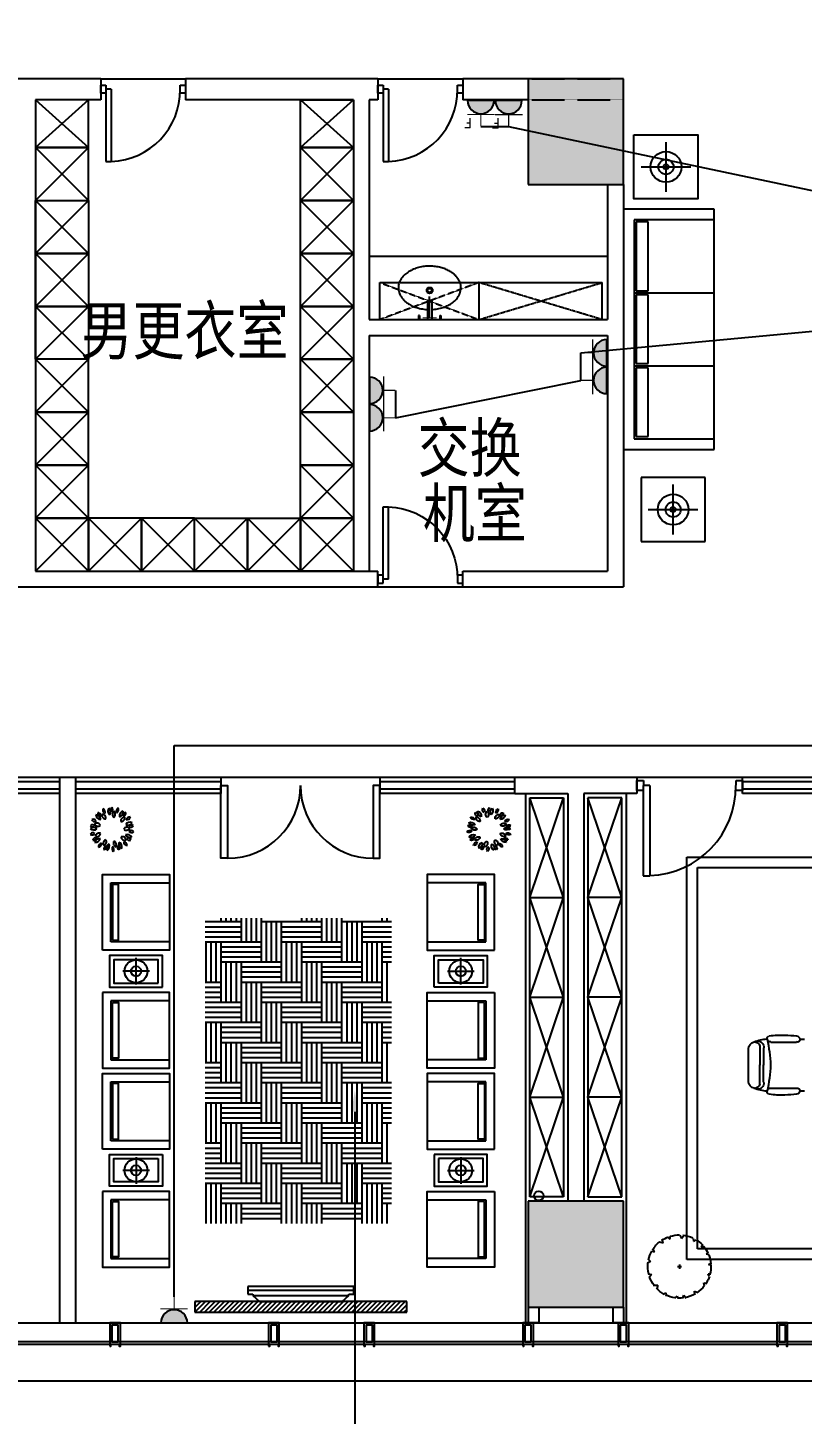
# Model space of a CAD drawing. Header units: inches. Extents: x 10 to 166961, y -47 to 131592.
# Drawn here: x 118248 to 125562, y 20649 to 33743 of the extents above; entities that cross this region are included whole.
import ezdxf

# ---------------------------------------------------------------- set-up
doc = ezdxf.new("R2010")
doc.units = ezdxf.units.IN
doc.header["$MEASUREMENT"] = 0
doc.linetypes.add('DASH', pattern=[0.35, 0.25, -0.1])
doc.linetypes.add('HIDDEN', pattern=[0.375, 0.25, -0.125])
for name, color, linetype in [('4', 4, 'Continuous'), ('8', 8, 'Continuous'), ('FUR', 252, 'Continuous'), ('METAL', 7, 'Continuous'), ('Shearwall', 7, 'Continuous'), ('shearwall-bh', 253, 'Continuous'), ('stair', 2, 'Continuous'), ('wall', 2, 'Continuous'), ('windows', 4, 'Continuous'), ('z', 2, 'Continuous'), ('修改', 1, 'Continuous'), ('家具细线', 8, 'Continuous'), ('尺寸3', 31, 'Continuous'), ('平面2', 4, 'Continuous'), ('插座图', 4, 'Continuous')]:
    doc.layers.add(name, color=color, linetype=linetype)
doc.styles.add('F', font='')
doc.styles.get("Standard").update_dxf_attribs({"font": 'txt', "bigfont": 'gbcbig.shx'})
doc.styles.get('F').set_extended_font_data('SimHei')

# ---------------------------------------------------------------- blocks, each defined once
blk = doc.blocks.new('Metal')
at = {"layer": 'METAL', "color": 4}
for points in [[(-50, 20), (-40, 20), (-40, 0), (40, 0), (40, 20), (50, 20), (50, -200), (-50, -200)], [(-30, -20), (30, -20), (30, -180), (-30, -180)]]:
    blk.add_lwpolyline(points, close=True, dxfattribs=at)
blk = doc.blocks.new('A$C7E160F45')
at = {"layer": '插座图', "lineweight": -2}
blk.add_hatch(color=3, dxfattribs=at).paths.add_polyline_path([(96.7, 0, 1), (2.2, 0)])
at = {"layer": '插座图', "color": 3, "lineweight": -2}
blk.add_line((2.2, 0), (96.7, 0), dxfattribs=at)
at = {"layer": '插座图', "color": 3, "lineweight": -2, "const_width": 4}
for points in [[(0, 50.5), (97.9, 50.5)], [(49.5, 47.3), (49.5, 92.7)]]:
    blk.add_lwpolyline(points, dxfattribs=at)
at = {"layer": '插座图', "color": 3, "lineweight": -2}
blk.add_arc((49.5, 0), 47.3, 0, 180, dxfattribs=at)
blk.add_text('F', height=34.9, dxfattribs=at).set_placement((81.4, 63.3))
blk = doc.blocks.new('A$C029860CA')
at = {"layer": '插座图', "lineweight": -2}
blk.add_hatch(color=3, dxfattribs=at).paths.add_polyline_path([(96.7, 0, 1), (2.2, 0)])
at = {"layer": '插座图', "color": 3, "lineweight": -2}
blk.add_line((2.2, 0), (96.7, 0), dxfattribs=at)
at = {"layer": '插座图', "color": 3, "lineweight": -2, "const_width": 4}
for points in [[(0, 50.5), (97.9, 50.5)], [(49.5, 47.3), (49.5, 92.7)]]:
    blk.add_lwpolyline(points, dxfattribs=at)
at = {"layer": '插座图', "color": 3, "lineweight": -2}
blk.add_arc((49.5, 0), 47.3, 0, 180, dxfattribs=at)

msp = doc.modelspace()

# ---------------------------------------------------------------- hatches: boundary and pattern name
at = {"layer": '8'}
h = msp.add_hatch(dxfattribs=at)
h.set_pattern_fill('CLUSTHB', color=256, scale=380, angle=90, style=0)
h.set_pattern_definition([(90, (-161314.7, 147278.19), (-190, 190), [380, -380]), (90, (-161362.2, 147278.19), (-190, 190), [380, -380]), (90, (-161409.7, 147278.19), (-190, 190), [380, -380]), (90, (-161457.2, 147278.19), (-190, 190), [380, -380]), (90, (-161504.7, 147278.19), (-190, 190), [190, -570]), (180, (-161504.7, 147278.19), (-190, 190), [380, -380]), (180, (-161504.7, 147325.69), (-190, 190), [380, -380]), (180, (-161504.7, 147373.19), (-190, 190), [380, -380]), (180, (-161504.7, 147420.69), (-190, 190), [380, -380]), (180, (-161504.7, 147468.19), (-190, 190), [190, -570])])
h.paths.add_polyline_path([(119925, 22451), (121683, 22451), (121683, 25336), (119925, 25336)])
at = {"layer": 'shearwall-bh'}
for points in [[(123873, 33262), (122973, 33262), (122973, 32262), (123873, 32262)], [(123873, 22662), (122973, 22662), (122973, 21662), (123873, 21662)]]:
    msp.add_hatch(color=252, dxfattribs=at).paths.add_polyline_path(points)

# ---------------------------------------------------------------- linework, layer by layer
at = {"color": 2}
for p, q in [((122527, 32812), (122789, 32811)), ((122789, 32811), (130017, 31282)), ((123471, 30673), (130017, 31282)), ((123471, 30413), (123471, 30673)), ((121720, 30060), (123471, 30413)), ((121720, 30319), (121720, 30060)), ((119630, 21757), (119630, 26964)), ((119630, 26964), (131908, 26964))]:
    msp.add_line(p, q, dxfattribs=at)
at = {"color": 0, "linetype": 'ByBlock'}
for p, q in [((124211, 22277), (124247, 22268)), ((124247, 22268), (124239, 22299)), ((124291, 22323), (124311, 22304)), ((124311, 22304), (124317, 22335)), ((124404, 22342), (124422, 22310)), ((124422, 22310), (124446, 22344)), ((124532, 22308), (124535, 22283)), ((124535, 22283), (124556, 22298)), ((124137, 22189), (124165, 22182)), ((124165, 22182), (124150, 22212)), ((124608, 22230), (124621, 22250)), ((124636, 22230), (124608, 22230)), ((124657, 22160), (124671, 22180)), ((124679, 22155), (124657, 22160)), ((124128, 22091), (124100, 22075)), ((124107, 22115), (124128, 22091)), ((124383, 22045), (124421, 22045)), ((124401, 22065), (124401, 22022)), ((124676, 22063), (124694, 22074)), ((124704, 22054), (124676, 22063)), ((124106, 21975), (124138, 21970)), ((124138, 21970), (124119, 21944)), ((124155, 21870), (124198, 21870)), ((124198, 21870), (124187, 21833)), ((124640, 21863), (124631, 21892)), ((124631, 21892), (124661, 21885)), ((124683, 21955), (124673, 21975)), ((124673, 21975), (124697, 21975)), ((124247, 21785), (124272, 21797)), ((124272, 21797), (124278, 21765)), ((124357, 21747), (124380, 21768)), ((124380, 21768), (124388, 21744)), ((124435, 21745), (124444, 21775)), ((124444, 21775), (124464, 21747)), ((124547, 21782), (124545, 21812)), ((124545, 21812), (124575, 21800))]:
    msp.add_line(p, q, dxfattribs=at)
at = {"color": 3}
for centre, major_axis, start_param, end_param in [((118938, 26328, 0), (3.8, 28.4), 1.631332, 3.23654), ((118912, 26306, 0), (3.3, 24.6), 4.595561, 6.555065), ((118993, 26356, 0), (4.9, 37), 1.42616, 2.788199), ((118947, 26336, 0), (4.2, 31.4), 4.413289, 6.083818), ((119051, 26347, 0), (6, 45), 1.059534, 2.60236), ((118976, 26337, 0), (7.1, 53.1), 4.339998, 5.605383), ((119062, 26359, 0), (3.8, 28.4), 0.933136, 2.538344), ((119028, 26358, 0), (3.3, 24.6), 3.897442, 5.856947), ((119087, 26314, 0), (5.2, 38.6), 0.881402, 2.53641), ((119040, 26314, 0), (4.6, 34.8), 3.896176, 5.804422), ((119122, 26345, 0), (4.9, 37), 0.727809, 2.089847), ((119074, 26359, 0), (4.2, 31.4), 3.715193, 5.385722), ((119160, 26301, 0), (6, 45), 0.361435, 1.904261), ((119097, 26342, 0), (7.1, 53.1), 3.64171, 4.907096), ((119176, 26303, 0), (3.8, 28.4), 0.234763, 1.839971), ((119150, 26324, 0), (3.3, 24.6), 3.199466, 5.158971), ((118858, 26192, 0), (3.3, 24.6), -0.989459, 0.970046), ((118862, 26225, 0), (3.8, 28.4), 2.329397, 3.934605), ((118869, 26137, 0), (7.1, 53.1), -0.547082, 0.718304), ((118864, 26237, 0), (4.2, 31.4), -1.171752, 0.498777), ((118887, 26282, 0), (4.9, 37), 2.124039, 3.486077), ((118903, 26196, 0), (4.6, 34.8), -0.99056, 0.917686), ((118911, 26242, 0), (5.2, 38.6), 2.277641, 3.932648), ((118937, 26312, 0), (6, 45), 1.757734, 3.300561), ((118886, 26257, 0), (7.1, 53.1), -1.245377, 0.020009), ((118986, 26310, 0), (5.2, 38.6), 1.579513, 3.23452), ((118950, 26280, 0), (4.7, 34.8), 4.59452, 6.502766), ((119166, 26252, 0), (5.1, 38.6), 0.18318, 1.838187), ((119130, 26282, 0), (4.7, 34.8), 3.198345, 5.106591), ((119188, 26154, 0), (5.2, 38.6), -0.514745, 1.140262), ((119214, 26195, 0), (6, 45), -0.336561, 1.206265), ((119192, 26267, 0), (7.1, 53.1), 2.943812, 4.209197), ((119213, 26253, 0), (4.9, 37), 0.029749, 1.391787), ((119186, 26296, 0), (4.2, 31.4), 3.017066, 4.687595), ((119228, 26186, 0), (3.8, 28.4), -0.463312, 1.141896), ((119221, 26219, 0), (3.3, 24.6), 2.501614, 4.461119), ((118865, 26108, 0), (4.2, 31.4), -0.473519, 1.19701), ((118853, 26157, 0), (4.9, 37), 2.822139, 4.184178), ((118872, 26213, 0), (6, 45), 2.455727, 3.998553), ((118889, 26069, 0), (3.3, 24.6), -0.291208, 1.668296), ((118871, 26098, 0), (3.8, 28.4), 3.027458, 4.632667), ((118887, 26095, 0), (6, 45), 3.154088, 4.696915), ((118933, 26034, 0), (7.1, 53.1), 0.151361, 1.416746), ((118921, 26102, 0), (4.6, 34.8), -0.292518, 1.615728), ((118898, 26142, 0), (5.2, 38.6), 2.975913, 4.63092), ((118996, 26041, 0), (4.7, 34.8), 0.40579, 2.314036), ((118952, 26057, 0), (5.2, 38.6), 3.673923, 5.32893), ((119092, 26042, 0), (4.7, 34.8), 1.104015, 3.012261), ((119048, 26026, 0), (5.2, 38.6), 4.372391, 6.027398), ((119141, 26065, 0), (5.2, 38.6), -1.212882, 0.442125), ((119164, 26105, 0), (4.6, 34.8), 1.801932, 3.710178), ((119179, 26200, 0), (4.7, 34.8), 2.500136, 4.408381), ((119188, 26079, 0), (6, 45), -1.034708, 0.508119), ((119217, 26149, 0), (7.1, 53.1), 2.245425, 3.510811), ((119193, 26064, 0), (3.8, 28.4), -1.161305, 0.443904), ((119209, 26093, 0), (3.3, 24.6), 1.803359, 3.762864), ((119224, 26125, 0), (4.9, 37), -0.668698, 0.69334), ((119230, 26175, 0), (4.2, 31.4), 2.319, 3.989529), ((118948, 26010, 0), (4.2, 31.4), 0.224459, 1.894988), ((118908, 26040, 0), (5, 37), 3.520724, 4.882762), ((118992, 25995, 0), (3.3, 24.6), 0.407111, 2.366616), ((118960, 26006, 0), (3.8, 28.4), 3.725498, 5.330706), ((119048, 25997, 0), (7.1, 53.1), 0.84917, 2.114555), ((118974, 26013, 0), (6, 45), 3.851959, 5.394786), ((119076, 25988, 0), (4.2, 31.4), 0.922632, 2.593161), ((119025, 25985, 0), (4.9, 37), 4.218423, 5.580461), ((119118, 26005, 0), (3.3, 24.6), 1.10487, 3.064375), ((119087, 25992, 0), (3.8, 28.4), 4.423676, 6.028884), ((119160, 26042, 0), (7.1, 53.1), 1.547445, 2.812831), ((119093, 26007, 0), (6, 45), 4.550012, 6.092838), ((119150, 26019, 0), (4.9, 37), -1.366568, -0.00453), ((119187, 26053, 0), (4.2, 31.4), 1.62083, 3.291359)]:
    msp.add_ellipse(centre, major_axis=major_axis, ratio=1, start_param=start_param, end_param=end_param, dxfattribs=at)
at = {"color": 3, "extrusion": (0, 0, -1)}
for centre, major_axis, start_param, end_param in [((122497, 26324, 0), (-3.3, 24.6), 3.199466, 5.158971), ((122471, 26303, 0), (-3.8, 28.4), 0.234763, 1.839971), ((122550, 26342, 0), (-7.1, 53.1), 3.64171, 4.907096), ((122486, 26301, 0), (-6, 45), 0.361435, 1.904261), ((122573, 26359, 0), (-4.2, 31.4), 3.715193, 5.385722), ((122525, 26345, 0), (-4.9, 37), 0.727809, 2.089847), ((122607, 26314, 0), (-4.6, 34.8), 3.896176, 5.804422), ((122560, 26314, 0), (-5.2, 38.6), 0.881519, 2.536527), ((122619, 26358, 0), (-3.3, 24.6), 3.897442, 5.856947), ((122585, 26359, 0), (-3.8, 28.4), 0.932837, 2.538045), ((122671, 26337, 0), (-7.1, 53.1), 4.339998, 5.605383), ((122596, 26347, 0), (-6, 45), 1.059534, 2.60236), ((122700, 26336, 0), (-4.2, 31.4), 4.413289, 6.083818), ((122654, 26356, 0), (-4.9, 37), 1.42616, 2.788199), ((122734, 26306, 0), (-3.3, 24.6), 4.595561, 6.555065), ((122709, 26328, 0), (-3.8, 28.4), 1.631332, 3.23654), ((122419, 26186, 0), (-3.8, 28.4), -0.463312, 1.141896), ((122426, 26219, 0), (-3.3, 24.6), 2.501614, 4.461119), ((122432, 26195, 0), (-6, 45), -0.336561, 1.206265), ((122455, 26267, 0), (-7.1, 53.1), 2.943812, 4.209197), ((122434, 26253, 0), (-4.9, 37), 0.029749, 1.391787), ((122461, 26296, 0), (-4.2, 31.4), 3.017066, 4.687595), ((122459, 26154, 0), (-5.2, 38.6), -0.514745, 1.140262), ((122516, 26282, 0), (-4.7, 34.8), 3.198345, 5.106591), ((122480, 26252, 0), (-5.1, 38.6), 0.18318, 1.838187), ((122697, 26280, 0), (-4.7, 34.8), 4.59452, 6.502766), ((122661, 26310, 0), (-5.2, 38.6), 1.579513, 3.23452), ((122710, 26312, 0), (-6, 45), 1.757734, 3.300561), ((122761, 26257, 0), (-7.1, 53.1), -1.245377, 0.020009), ((122743, 26196, 0), (-4.6, 34.8), -0.99056, 0.917686), ((122736, 26242, 0), (-5.2, 38.6), 2.277641, 3.932648), ((122778, 26137, 0), (-7.1, 53.1), -0.547082, 0.718304), ((122783, 26237, 0), (-4.2, 31.4), -1.171592, 0.498937), ((122760, 26282, 0), (-4.9, 37), 2.124039, 3.486077), ((122789, 26192, 0), (-3.3, 24.6), -0.989459, 0.970046), ((122784, 26225, 0), (-3.8, 28.4), 2.329397, 3.934605), ((122422, 26125, 0), (-4.9, 37), -0.668698, 0.69334), ((122416, 26175, 0), (-4.2, 31.4), 2.319, 3.989529), ((122459, 26079, 0), (-6, 45), -1.034708, 0.508119), ((122430, 26149, 0), (-7.1, 53.1), 2.245412, 3.510797), ((122454, 26064, 0), (-3.8, 28.4), -1.161305, 0.443904), ((122438, 26093, 0), (-3.3, 24.6), 1.803359, 3.762864), ((122467, 26200, 0), (-4.7, 34.8), 2.500136, 4.408381), ((122506, 26065, 0), (-5.2, 38.6), -1.212882, 0.442125), ((122483, 26105, 0), (-4.6, 34.8), 1.801932, 3.710178), ((122599, 26026, 0), (-5.2, 38.6), 4.372391, 6.027398), ((122555, 26042, 0), (-4.7, 34.8), 1.104015, 3.012261), ((122695, 26057, 0), (-5.2, 38.6), 3.673923, 5.32893), ((122651, 26041, 0), (-4.7, 34.8), 0.40579, 2.314036), ((122725, 26102, 0), (-4.6, 34.8), -0.292518, 1.615728), ((122749, 26142, 0), (-5.2, 38.6), 2.975913, 4.63092), ((122760, 26095, 0), (-6, 45), 3.154088, 4.696915), ((122714, 26034, 0), (-7.1, 53.1), 0.151361, 1.416746), ((122774, 26213, 0), (-6, 45), 2.455727, 3.998553), ((122758, 26069, 0), (-3.3, 24.6), -0.291208, 1.668296), ((122776, 26098, 0), (-3.8, 28.4), 3.027458, 4.632667), ((122782, 26108, 0), (-4.2, 31.4), -0.473519, 1.19701), ((122793, 26157, 0), (-4.9, 37), 2.822139, 4.184178), ((122496, 26019, 0), (-4.9, 37), -1.366568, -0.00453), ((122460, 26053, 0), (-4.2, 31.4), 1.62083, 3.291359), ((122554, 26007, 0), (-6, 45), 4.550012, 6.092838), ((122487, 26042, 0), (-7.1, 53.1), 1.547445, 2.812831), ((122560, 25992, 0), (-3.8, 28.4), 4.423767, 6.028975), ((122529, 26005, 0), (-3.3, 24.6), 1.10487, 3.064375), ((122621, 25985, 0), (-4.9, 37), 4.218423, 5.580461), ((122571, 25988, 0), (-4.2, 31.4), 0.922519, 2.593048), ((122673, 26013, 0), (-6, 45), 3.852167, 5.394993), ((122599, 25997, 0), (-7.1, 53.1), 0.84917, 2.114555), ((122687, 26006, 0), (-3.8, 28.4), 3.725498, 5.330706), ((122655, 25995, 0), (-3.3, 24.6), 0.407111, 2.366616), ((122739, 26040, 0), (-5, 37), 3.520724, 4.882762), ((122698, 26010, 0), (-4.2, 31.4), 0.224459, 1.894988)]:
    msp.add_ellipse(centre, major_axis=major_axis, ratio=1, start_param=start_param, end_param=end_param, dxfattribs=at)
at = {"color": 0, "linetype": 'ByBlock', "extrusion": (0, 0, -1)}
for major_axis, start_param, end_param in [((-211, 211), 6.057675, 6.409047), ((211, 211), -1.373952, -1.138467), ((211, 211), -1.084832, -0.780885), ((-211, 211), 0.894722, 1.227344), ((-211, 211), 1.344117, 1.615144), ((-211, 211), 5.71474, 6.010109), ((-211, 211), 1.674541, 1.917586), ((-211, 211), 1.977386, 2.269079), ((211, 211), 3.684288, 4.043226), ((211, 211), 0.738601, 1.034521), ((211, 211), 3.280363, 3.601128), ((211, 211), 1.104145, 1.327786), ((211, 211), 2.870187, 3.171374), ((-211, 211), 4.056978, 4.376648), ((-211, 211), 3.79752, 3.9626), ((-211, 211), 3.396519, 3.757046), ((211, 211), 1.445713, 1.76787)]:
    msp.add_ellipse((124401, 22045), major_axis=major_axis, ratio=1, start_param=start_param, end_param=end_param, dxfattribs=at)
at = {"layer": '4'}
for p, q in [((118937, 33124), (118937, 33200)), ((118937, 33200), (118987, 33200)), ((118987, 33200), (118987, 33124)), ((118987, 33162), (118987, 32479)), ((119037, 33162), (118987, 33162)), ((119037, 33162), (119037, 32481)), ((119687, 33124), (119687, 33200)), ((119687, 33200), (119737, 33200)), ((119737, 33200), (119737, 33124)), ((121555, 33124), (121555, 33200)), ((121555, 33200), (121605, 33200)), ((121605, 33200), (121605, 33124)), ((121605, 33162), (121605, 32479)), ((121655, 33162), (121605, 33162)), ((121655, 33162), (121655, 32481)), ((122305, 33124), (122305, 33200)), ((122305, 33200), (122355, 33200)), ((122355, 33200), (122355, 33124)), ((118987, 33124), (118937, 33124)), ((119737, 33124), (119687, 33124)), ((121605, 33124), (121555, 33124)), ((122355, 33124), (122305, 33124)), ((122023, 31167), (122063, 31167)), ((122023, 31167), (122023, 30987)), ((122063, 31167), (122063, 30987)), ((121948, 31027), (121938, 31027)), ((121938, 31027), (121938, 30987)), ((121948, 31027), (121948, 30987)), ((122138, 31027), (122148, 31027)), ((122138, 31027), (122138, 30987)), ((122148, 31027), (122148, 30987)), ((121605, 28537), (121605, 29220)), ((121655, 28537), (121655, 29218)), ((121555, 28575), (121555, 28499)), ((121605, 28575), (121555, 28575)), ((121605, 28499), (121605, 28575)), ((122305, 28575), (122305, 28499)), ((122355, 28575), (122305, 28575)), ((122355, 28499), (122355, 28575)), ((121555, 28499), (121605, 28499)), ((121655, 28537), (121605, 28537)), ((122305, 28499), (122355, 28499)), ((123998, 26539), (123998, 26635)), ((123998, 26635), (124061, 26635)), ((124061, 26635), (124060, 26539)), ((124060, 26587), (124060, 25733)), ((124123, 26587), (124060, 26587)), ((124123, 26587), (124123, 25735)), ((124935, 26539), (124936, 26635)), ((124936, 26635), (124998, 26635)), ((124998, 26635), (124998, 26539)), ((124060, 26539), (123998, 26539)), ((124998, 26539), (124935, 26539)), ((120327, 21857), (120327, 21785)), ((121327, 21857), (120327, 21857)), ((120327, 21785), (120374, 21785)), ((120374, 21785), (120374, 21772)), ((120374, 21772), (120436, 21713)), ((121218, 21713), (121280, 21772)), ((121280, 21785), (121327, 21785)), ((121280, 21772), (121280, 21785)), ((121327, 21785), (121327, 21857)), ((120436, 21713), (121218, 21713))]:
    msp.add_line(p, q, dxfattribs=at)
at = {"layer": '4', "color": 252}
msp.add_line((121473, 31587), (123723, 31587), dxfattribs=at)
at = {"layer": '4', "color": 8}
for p, q in [((119271, 24707), (119271, 24959)), ((122337, 24707), (122337, 24959)), ((119397, 24833), (119145, 24833)), ((122211, 24833), (122463, 24833)), ((119271, 23079), (119271, 22827)), ((122337, 23079), (122337, 22827)), ((119397, 22953), (119145, 22953)), ((122211, 22953), (122463, 22953))]:
    msp.add_line(p, q, dxfattribs=at)
at = {"layer": '4', "color": 4}
for p, q in [((125053, 23945), (125053, 24101)), ((125540, 24192), (125582, 24192)), ((125053, 23793), (125053, 23948)), ((125582, 23702), (125540, 23702))]:
    msp.add_line(p, q, dxfattribs=at)
at = {"layer": '4'}
for points in [[(119521, 24682), (119521, 24982), (119021, 24982), (119021, 24682)], [(122087, 24682), (122087, 24982), (122587, 24982), (122587, 24682)], [(119521, 23104), (119521, 22804), (119021, 22804), (119021, 23104)], [(122087, 23104), (122087, 22804), (122587, 22804), (122587, 23104)]]:
    msp.add_lwpolyline(points, close=True, dxfattribs=at)
at = {"layer": '4', "color": 8}
for centre, radius in [((119271, 24833), 108), ((119271, 24833), 48), ((122337, 24833), 108), ((122337, 24833), 48), ((119271, 22953), 108), ((122337, 22953), 108), ((119271, 22953), 48), ((122337, 22953), 48)]:
    msp.add_circle(centre, radius, dxfattribs=at)
at = {"layer": '4'}
for centre, major_axis in [((118987, 33179), (0, 700)), ((121605, 33179), (0, 700)), ((124060, 26608), (0, 875))]:
    msp.add_ellipse(centre, major_axis=major_axis, ratio=1, start_param=3.14131, end_param=3.212799, dxfattribs=at)
at = {"layer": '4', "extrusion": (0, 0, -1)}
msp.add_ellipse((121605, 28520), major_axis=(0, 700), ratio=1, start_param=-0.000617, end_param=0.070872, dxfattribs=at)
at = {"layer": '4', "color": 4, "extrusion": (0, 0, -1)}
for centre, major_axis, start_param, end_param in [((125369, 23319), (645, 645), -0.918675, -0.753), ((125369, 23122), (-784, 784), 0.812042, 0.911219), ((125122, 24099), (48.8, 48.8), 3.950853, 5.265262), ((125268, 23738), (324, 324), -1.146761, -0.871747), ((125258, 24195), (-20.8, 20.8), 5.459149, 6.702293), ((125500, 24182), (-29.3, 29.3), 0.993077, 2.100286), ((125122, 23795), (48.8, 48.8), 2.58872, 3.903129), ((125268, 24156), (324, 324), 2.442543, 2.717557), ((125500, 23712), (29.3, 29.3), 1.041306, 2.148515), ((125258, 23698), (-20.8, 20.8), 4.293281, 5.536425), ((125369, 24575), (645, 645), 2.323797, 2.489471), ((125369, 24772), (784, 784), 2.230374, 2.329551)]:
    msp.add_ellipse(centre, major_axis=major_axis, ratio=1, start_param=start_param, end_param=end_param, dxfattribs=at)
at = {"layer": '4'}
msp.add_open_spline([(122063, 31082), (122072, 31083), (122082, 31084), (122109, 31087), (122127, 31090), (122162, 31099), (122179, 31104), (122210, 31117), (122225, 31125), (122253, 31142), (122266, 31151), (122286, 31170), (122295, 31179), (122308, 31195), (122313, 31203), (122322, 31219), (122326, 31227), (122332, 31243), (122334, 31252), (122337, 31269), (122338, 31277), (122338, 31294), (122338, 31303), (122335, 31320), (122333, 31328), (122327, 31345), (122323, 31353), (122314, 31369), (122309, 31376), (122298, 31391), (122292, 31398), (122278, 31412), (122271, 31418), (122255, 31430), (122247, 31436), (122226, 31449), (122213, 31455), (122186, 31467), (122172, 31472), (122143, 31480), (122128, 31484), (122095, 31489), (122077, 31491), (122041, 31492), (122023, 31492), (121987, 31489), (121969, 31486), (121935, 31478), (121918, 31473), (121886, 31461), (121871, 31454), (121842, 31438), (121829, 31429), (121808, 31412), (121799, 31403), (121784, 31386), (121777, 31376), (121765, 31357), (121761, 31347), (121754, 31329), (121752, 31322), (121749, 31307), (121749, 31299), (121748, 31284), (121748, 31276), (121750, 31261), (121752, 31254), (121757, 31237), (121761, 31227), (121770, 31209), (121775, 31200), (121788, 31183), (121795, 31175), (121811, 31160), (121819, 31153), (121838, 31139), (121848, 31133), (121873, 31119), (121890, 31111), (121924, 31099), (121942, 31094), (121979, 31086), (121999, 31084), (122020, 31083), (122021, 31083), (122023, 31082)], degree=3, knots=[4.781776, 4.781776, 4.781776, 4.781776, 4.877672, 4.877672, 5.072636, 5.072636, 5.262253, 5.262253, 5.45187, 5.45187, 5.641486, 5.641486, 5.796649, 5.796649, 5.916736, 5.916736, 6.036822, 6.036822, 6.156908, 6.156908, 6.276994, 6.276994, 6.397081, 6.397081, 6.517167, 6.517167, 6.637253, 6.637253, 6.75734, 6.75734, 6.877426, 6.877426, 6.997512, 6.997512, 7.117599, 7.117599, 7.282609, 7.282609, 7.44762, 7.44762, 7.612631, 7.612631, 7.799417, 7.799417, 7.987732, 7.987732, 8.176046, 8.176046, 8.364361, 8.364361, 8.552675, 8.552675, 8.74099, 8.74099, 8.890672, 8.890672, 9.040354, 9.040354, 9.190036, 9.190036, 9.296644, 9.296644, 9.403253, 9.403253, 9.509861, 9.509861, 9.616469, 9.616469, 9.753997, 9.753997, 9.891525, 9.891525, 10.029053, 10.029053, 10.166581, 10.166581, 10.304109, 10.304109, 10.50524, 10.50524, 10.706371, 10.706371, 10.907502, 10.907502, 10.926187, 10.926187, 10.926187, 10.926187], dxfattribs=at)
at = {"layer": '8', "color": 252}
for p, q in [((118823, 33062), (118323, 33062)), ((118323, 33062), (118323, 32612)), ((118323, 33062), (118823, 32612)), ((118823, 33062), (118323, 32612)), ((118823, 32612), (118823, 33062)), ((120823, 32612), (120823, 33062)), ((120823, 33062), (121323, 33062)), ((121323, 33062), (120823, 32612)), ((120823, 33062), (121323, 32612)), ((121323, 33062), (121323, 32612)), ((118323, 32612), (118823, 32612)), ((121323, 32612), (120823, 32612)), ((123673, 30987), (123673, 31337))]:
    msp.add_line(p, q, dxfattribs=at)
at = {"layer": '8', "color": 252, "linetype": 'HIDDEN'}
for p, q in [((121573, 31337), (123673, 31337)), ((121573, 30987), (121573, 31337)), ((121573, 31337), (122508, 30987)), ((122508, 31337), (121573, 30987)), ((122508, 31337), (122508, 30987)), ((122508, 30987), (123673, 31337)), ((123673, 30987), (122508, 31337))]:
    msp.add_line(p, q, dxfattribs=at)
at = {"layer": '8'}
msp.add_line((122043, 31005), (122043, 31205), dxfattribs=at)
at = {"layer": '8', "color": 8}
for p, q in [((125161, 24127), (125161, 23945)), ((125197, 24109), (125197, 23945)), ((125264, 24165), (125508, 24165)), ((125541, 24177), (125541, 24177)), ((125161, 23767), (125161, 23948)), ((125197, 23785), (125197, 23949)), ((125264, 23729), (125508, 23729))]:
    msp.add_line(p, q, dxfattribs=at)
at = {"layer": '8', "color": 4}
for points in [[(118323, 32112), (118823, 32112), (118823, 32612), (118323, 32612)], [(121323, 32112), (120823, 32112), (120823, 32612), (121323, 32612)], [(118323, 32112), (118823, 32112), (118823, 31612), (118323, 31612)], [(121323, 31612), (120823, 31612), (120823, 32112), (121323, 32112)], [(118323, 31612), (118823, 31612), (118823, 31112), (118323, 31112)], [(121323, 31112), (120823, 31112), (120823, 31612), (121323, 31612)], [(118323, 31112), (118823, 31112), (118823, 30612), (118323, 30612)], [(121323, 30612), (120823, 30612), (120823, 31112), (121323, 31112)], [(118323, 30112), (118823, 30112), (118823, 30612), (118323, 30612)], [(121323, 30112), (120823, 30112), (120823, 30612), (121323, 30612)], [(118323, 29612), (118823, 29612), (118823, 30112), (118323, 30112)], [(121323, 29612), (120823, 29612), (120823, 30112), (121323, 30112)], [(118323, 29112), (118823, 29112), (118823, 29612), (118323, 29612)], [(121323, 29112), (120823, 29112), (120823, 29612), (121323, 29612)], [(118323, 28612), (118823, 28612), (118823, 29112), (118323, 29112)], [(118823, 28612), (119323, 28612), (119323, 29112), (118823, 29112)], [(119323, 28612), (119823, 28612), (119823, 29112), (119323, 29112)], [(120323, 28612), (119823, 28612), (119823, 29112), (120323, 29112)], [(120823, 28612), (120323, 28612), (120323, 29112), (120823, 29112)], [(121323, 28612), (120823, 28612), (120823, 29112), (121323, 29112)]]:
    msp.add_lwpolyline(points, close=True, dxfattribs=at)
at = {"layer": '8'}
for points in [[(118323, 32612), (118823, 32112)], [(118823, 32612), (118323, 32112)], [(121323, 32612), (120823, 32112)], [(120823, 32612), (121323, 32112)], [(118323, 31612), (118823, 32112)], [(118823, 31612), (118323, 32112)], [(121323, 32112), (120823, 31612)], [(120823, 32112), (121323, 31612)], [(118323, 31112), (118823, 31612)], [(118823, 31112), (118323, 31612)], [(121323, 31612), (120823, 31112)], [(120823, 31612), (121323, 31112)], [(118323, 30612), (118823, 31112)], [(118823, 30612), (118323, 31112)], [(121323, 31112), (120823, 30612)], [(120823, 31112), (121323, 30612)], [(118323, 30612), (118823, 30112)], [(118823, 30612), (118323, 30112)], [(121323, 30612), (120823, 30112)], [(120823, 30612), (121323, 30112)], [(118323, 30112), (118823, 29612)], [(118823, 30112), (118323, 29612)], [(120823, 30112), (121323, 29612)], [(118323, 29612), (118823, 29112)], [(118823, 29612), (118323, 29112)], [(121323, 29612), (120823, 29112)], [(120823, 29612), (121323, 29112)], [(118323, 29112), (118823, 28612)], [(118823, 29112), (118323, 28612)], [(118823, 29112), (119323, 28612)], [(119323, 29112), (118823, 28612)], [(119323, 29112), (119823, 28612)], [(119823, 29112), (119323, 28612)], [(120323, 29112), (119823, 28612)], [(119823, 29112), (120323, 28612)], [(120823, 29112), (120323, 28612)], [(120323, 29112), (120823, 28612)], [(121323, 29112), (120823, 28612)], [(120823, 29112), (121323, 28612)]]:
    msp.add_lwpolyline(points, dxfattribs=at)
at = {"layer": '8', "const_width": 10, "elevation": 0}
msp.add_lwpolyline([(122110, 31005), (121977, 31005)], dxfattribs=at)
at = {"layer": '8'}
for points in [[(119481, 24722), (119481, 24942), (119061, 24942), (119061, 24722)], [(122127, 24722), (122127, 24942), (122547, 24942), (122547, 24722)], [(119481, 23064), (119481, 22844), (119061, 22844), (119061, 23064)], [(122127, 23064), (122127, 22844), (122547, 22844), (122547, 23064)]]:
    msp.add_lwpolyline(points, close=True, dxfattribs=at)
for radius in [27.9, 18.6]:
    msp.add_circle((122043, 31263), radius, dxfattribs=at)
for centre, major_axis in [((118995, 33172), (502, -488)), ((121613, 33172), (502, -488)), ((124070, 26600), (627, -610))]:
    msp.add_ellipse(centre, major_axis=major_axis, ratio=0.977189, start_param=-0.749692, end_param=0.768547, dxfattribs=at)
at = {"layer": '8', "extrusion": (0, 0, -1)}
msp.add_ellipse((121613, 28527), major_axis=(502, 488), ratio=0.977189, start_param=-0.749692, end_param=0.768547, dxfattribs=at)
at = {"layer": '8', "color": 8, "extrusion": (0, 0, -1)}
for centre, major_axis, start_param, end_param in [((125109, 24112), (38.1, 38.1), -0.836708, 0.51467), ((125139, 24116), (-41.7, 41.7), 0.658359, 2.476777), ((123818, 23874), (-1023, 1023), 2.133007, 2.306461), ((125261, 24197), (22.6, 22.6), 2.262701, 3.846265), ((125516, 24188), (-17, 17), 2.173218, 4.258525), ((123818, 24020), (1023, 1023), 0.835131, 1.008586), ((125109, 23781), (-38.1, 38.1), 2.626923, 3.978301), ((125139, 23777), (41.7, 41.7), 0.664816, 2.483233), ((125261, 23697), (-22.6, 22.6), 5.578513, 7.162077), ((125516, 23706), (17, 17), -1.116932, 0.968374)]:
    msp.add_ellipse(centre, major_axis=major_axis, ratio=1, start_param=start_param, end_param=end_param, dxfattribs=at)
at = {"layer": 'FUR', "color": 8}
for p, q in [((124275, 32194), (124275, 32664)), ((124039, 32429), (124510, 32429))]:
    msp.add_line(p, q, dxfattribs=at)
at = {"layer": 'FUR', "color": 252}
for p, q in [((123994, 31909), (123994, 31260)), ((124105, 31909), (123994, 31909)), ((124105, 31260), (124105, 31909)), ((123994, 31260), (124105, 31260)), ((123994, 31220), (123994, 30571)), ((124105, 31220), (123994, 31220)), ((124105, 30571), (124105, 31220)), ((123994, 30571), (124105, 30571)), ((123994, 30531), (123994, 29882)), ((124105, 30531), (123994, 30531)), ((124105, 29882), (124105, 30531)), ((123994, 29882), (124105, 29882)), ((124342, 28958), (124342, 29429)), ((124106, 29193), (124577, 29193))]:
    msp.add_line(p, q, dxfattribs=at)
at = {"layer": 'FUR', "color": 8}
for points in [[(119048, 25128), (119106, 25128), (119106, 25651), (119048, 25651)], [(122560, 25128), (122502, 25128), (122502, 25651), (122560, 25651)], [(119048, 24537), (119106, 24537), (119106, 24013), (119048, 24013)], [(122560, 24537), (122502, 24537), (122502, 24013), (122560, 24013)], [(119048, 23249), (119106, 23249), (119106, 23773), (119048, 23773)], [(122560, 23249), (122502, 23249), (122502, 23773), (122560, 23773)], [(119048, 22659), (119106, 22659), (119106, 22135), (119048, 22135)], [(122560, 22659), (122502, 22659), (122502, 22135), (122560, 22135)]]:
    msp.add_lwpolyline(points, close=True, dxfattribs=at)
for radius in [145, 71.1, 23.9]:
    msp.add_circle((124275, 32429), radius, dxfattribs=at)
at = {"layer": 'FUR', "color": 252}
for radius in [145, 71.1, 23.9]:
    msp.add_circle((124342, 29193), radius, dxfattribs=at)
at = {"layer": 'Shearwall', "color": 252}
for p, q in [((123873, 33262), (122973, 33262)), ((122973, 33262), (122973, 32262)), ((123873, 32262), (123873, 33262)), ((122973, 32262), (123873, 32262)), ((123873, 22662), (122973, 22662)), ((122973, 22662), (122973, 21662)), ((123873, 21662), (123873, 22662)), ((122973, 21662), (123873, 21662))]:
    msp.add_line(p, q, dxfattribs=at)
msp.add_circle((123074, 22713), 44.7, dxfattribs=at)
msp.add_circle((123074, 22713), 44.7, dxfattribs=at)
at = {"layer": 'stair', "color": 6}
msp.add_lwpolyline([(154748, 26662), (154748, 26662), (155048, 20962), (91814, 20962), (92098, 25462), (92098, 35062)], dxfattribs=at)
at = {"layer": 'wall', "color": 252, "linetype": 'DASH'}
for p, q in [((122973, 33262), (123873, 33262)), ((122973, 33062), (123873, 33062)), ((122973, 21662), (122973, 21512)), ((123073, 21662), (123073, 21512)), ((123773, 21662), (123773, 21512)), ((123873, 21662), (123873, 21512))]:
    msp.add_line(p, q, dxfattribs=at)
at = {"layer": 'wall', "color": 251}
msp.add_line((125541, 23716), (125541, 23716), dxfattribs=at)
at = {"layer": 'wall', "color": 2, "linetype": 'DASH'}
for p, q in [((122973, 21512), (123073, 21512)), ((123073, 21512), (122973, 21512)), ((122973, 21512), (123073, 21512)), ((123073, 21512), (122973, 21512)), ((123773, 21512), (123873, 21512)), ((123873, 21512), (123773, 21512)), ((123773, 21512), (123873, 21512)), ((123873, 21512), (123773, 21512))]:
    msp.add_line(p, q, dxfattribs=at)
at = {"layer": 'windows', "color": 2}
for p, q in [((104223, 21512), (132573, 21512)), ((104223, 21337), (132573, 21337)), ((104223, 21312), (132573, 21312))]:
    msp.add_line(p, q, dxfattribs=at)
at = {"layer": 'windows'}
for points in [[(120073, 26588), (120136, 26588), (120136, 25900), (120073, 25900)], [(121573, 26588), (121511, 26588), (121511, 25900), (121573, 25900)]]:
    msp.add_lwpolyline(points, close=True, dxfattribs=at)
for centre, start, end in [((120136, 26588), 270, 0), ((121511, 26588), 180, 270)]:
    msp.add_arc(centre, 688, start, end, dxfattribs=at)
at = {"layer": '家具细线', "color": 8, "linetype": 'ByBlock'}
for p, q in [((120327, 21821), (121327, 21821)), ((120374, 21772), (121280, 21772))]:
    msp.add_line(p, q, dxfattribs=at)
at = {"layer": '尺寸3', "color": 252}
for p, q in [((118937, 33262), (117974, 33262)), ((118937, 33262), (118937, 33062)), ((118937, 33262), (119737, 33262)), ((121555, 33262), (119737, 33262)), ((119737, 33262), (119737, 33062)), ((121555, 33262), (121555, 33062)), ((121555, 33262), (122355, 33262)), ((122973, 33262), (122355, 33262)), ((122355, 33262), (122355, 33062)), ((118937, 33062), (118323, 33062)), ((118323, 33062), (118323, 28612)), ((121323, 33062), (119737, 33062)), ((121323, 33062), (121323, 28612)), ((121555, 33062), (121473, 33062)), ((121473, 33062), (121473, 30987)), ((122973, 33062), (122355, 33062)), ((123723, 32262), (123723, 30987)), ((123873, 32262), (123873, 28462)), ((121473, 30987), (123723, 30987)), ((121473, 30837), (121473, 28612)), ((121473, 30837), (123723, 30837)), ((123723, 30837), (123723, 28612)), ((118323, 28612), (121555, 28612)), ((121555, 28462), (121555, 28612)), ((122355, 28612), (123723, 28612)), ((122355, 28462), (122355, 28612)), ((103723, 28462), (118273, 28462)), ((118273, 28462), (121555, 28462)), ((121555, 28462), (122355, 28462)), ((122355, 28462), (123873, 28462)), ((118548, 26663), (115398, 26662)), ((118548, 26623), (115398, 26622)), ((118548, 26663), (118548, 21512)), ((118698, 26663), (118548, 26663)), ((120073, 26663), (118698, 26663)), ((118698, 26663), (118698, 21512)), ((120073, 26623), (118698, 26623)), ((120073, 26663), (120073, 26513)), ((121573, 26663), (120073, 26663)), ((122849, 26662), (121573, 26663)), ((121573, 26663), (121573, 26513)), ((122849, 26622), (121573, 26623)), ((123998, 26662), (122849, 26662)), ((122849, 26512), (122849, 26662)), ((124998, 26662), (123998, 26662)), ((123998, 26662), (123998, 26512)), ((128148, 26662), (124998, 26662)), ((124998, 26512), (124998, 26662)), ((128148, 26622), (124998, 26622)), ((118548, 26553), (115398, 26552)), ((118548, 26513), (115398, 26512)), ((120073, 26553), (118698, 26553)), ((120073, 26513), (118698, 26513)), ((122849, 26552), (121573, 26553)), ((122849, 26512), (121573, 26513)), ((122849, 26512), (123348, 26512)), ((122948, 26512), (122948, 21512)), ((122988, 26472), (123308, 26472)), ((122988, 22702), (122988, 26472)), ((122988, 25530), (123308, 26472)), ((123308, 25530), (122988, 26472)), ((123308, 26472), (123308, 22702)), ((123348, 26512), (123348, 22662)), ((123498, 26512), (123498, 22662)), ((123998, 26512), (123498, 26512)), ((123858, 26472), (123538, 26472)), ((123538, 26472), (123538, 22702)), ((123858, 25530), (123538, 26472)), ((123538, 25530), (123858, 26472)), ((123858, 22702), (123858, 26472)), ((123898, 26512), (123898, 21512)), ((128148, 26552), (124998, 26552)), ((128148, 26512), (124998, 26512)), ((124473, 22112), (124473, 25912)), ((124473, 25912), (131948, 25912)), ((124573, 22212), (124573, 25812)), ((124573, 25812), (131848, 25812)), ((122988, 25530), (123308, 25530)), ((123308, 24587), (122988, 25530)), ((122988, 24587), (123308, 25530)), ((123858, 25530), (123538, 25530)), ((123538, 24587), (123858, 25530)), ((123858, 24587), (123538, 25530)), ((122988, 24587), (123308, 24587)), ((122988, 23645), (123308, 24587)), ((123308, 23645), (122988, 24587)), ((123858, 24587), (123538, 24587)), ((123858, 23645), (123538, 24587)), ((123538, 23645), (123858, 24587)), ((122988, 23645), (123308, 23645)), ((123308, 22702), (122988, 23645)), ((122988, 22702), (123308, 23645)), ((123858, 23645), (123538, 23645)), ((123538, 22702), (123858, 23645)), ((123858, 22702), (123538, 23645)), ((123308, 22702), (122988, 22702)), ((123538, 22702), (123858, 22702)), ((131848, 22212), (124573, 22212)), ((131948, 22112), (124473, 22112)), ((119827, 21702), (119837, 21713)), ((119827, 21658), (119882, 21713)), ((119827, 21613), (119927, 21713)), ((119827, 21713), (119827, 21613)), ((121827, 21713), (119827, 21713)), ((119827, 21613), (121827, 21613)), ((119872, 21613), (119972, 21713)), ((119917, 21613), (120017, 21713)), ((119962, 21613), (120062, 21713)), ((120006, 21613), (120106, 21713)), ((120051, 21613), (120151, 21713)), ((120096, 21613), (120196, 21713)), ((120141, 21613), (120241, 21713)), ((120186, 21613), (120286, 21713)), ((120231, 21613), (120331, 21713)), ((120276, 21613), (120376, 21713)), ((120321, 21613), (120421, 21713)), ((120366, 21613), (120466, 21713)), ((120411, 21613), (120511, 21713)), ((120455, 21613), (120555, 21713)), ((120500, 21613), (120600, 21713)), ((120545, 21613), (120645, 21713)), ((120590, 21613), (120690, 21713)), ((120635, 21613), (120735, 21713)), ((120680, 21613), (120780, 21713)), ((120725, 21613), (120825, 21713)), ((120770, 21613), (120870, 21713)), ((120815, 21613), (120915, 21713)), ((120860, 21613), (120960, 21713)), ((120904, 21613), (121004, 21713)), ((120949, 21613), (121049, 21713)), ((120994, 21613), (121094, 21713)), ((121039, 21613), (121139, 21713)), ((121084, 21613), (121184, 21713)), ((121129, 21613), (121229, 21713)), ((121174, 21613), (121274, 21713)), ((121219, 21613), (121319, 21713)), ((121264, 21613), (121364, 21713)), ((121309, 21613), (121409, 21713)), ((121353, 21613), (121453, 21713)), ((121398, 21613), (121498, 21713)), ((121443, 21613), (121543, 21713)), ((121488, 21613), (121588, 21713)), ((121533, 21613), (121633, 21713)), ((121578, 21613), (121678, 21713)), ((121623, 21613), (121723, 21713)), ((121668, 21613), (121768, 21713)), ((121713, 21613), (121813, 21713)), ((121758, 21613), (121827, 21682)), ((121802, 21613), (121827, 21637)), ((121827, 21613), (121827, 21713))]:
    msp.add_line(p, q, dxfattribs=at)
msp.add_lwpolyline([(121337, 23506), (121337, 19665), (126618, 19665)], dxfattribs=at)
msp.add_solid([(121304, 23506), (121337, 23706), (121370, 23506)], dxfattribs=at)
at = {"layer": '平面2', "color": 252, "linetype": 'ByBlock', "ltscale": 500}
for p, q in [((123873, 32030), (123873, 29761)), ((124730, 32030), (123873, 32030)), ((124730, 29761), (124730, 32030)), ((124730, 31929), (123974, 31929)), ((123974, 31929), (123974, 29862)), ((123974, 31240), (124730, 31240)), ((123974, 31240), (124730, 31240)), ((123974, 30551), (124730, 30551)), ((123974, 30551), (124730, 30551)), ((123974, 29862), (124730, 29862)), ((123873, 29761), (124730, 29761)), ((124644, 29496), (124039, 29496)), ((124039, 29496), (124039, 28891)), ((124644, 28891), (124644, 29496)), ((124039, 28891), (124644, 28891))]:
    msp.add_line(p, q, dxfattribs=at)
at = {"layer": '平面2', "linetype": 'ByBlock', "ltscale": 500}
for p, q in [((119033, 25667), (119588, 25667)), ((119033, 25667), (119588, 25667)), ((119033, 25112), (119033, 25667)), ((122575, 25667), (122020, 25667)), ((122575, 25667), (122020, 25667)), ((122575, 25112), (122575, 25667)), ((119588, 25112), (119033, 25112)), ((122020, 25112), (122575, 25112)), ((119588, 24553), (119033, 24553)), ((119033, 24553), (119033, 23997)), ((122020, 24553), (122575, 24553)), ((122575, 24553), (122575, 23997)), ((119033, 23997), (119588, 23997)), ((119033, 23997), (119588, 23997)), ((122575, 23997), (122020, 23997)), ((122575, 23997), (122020, 23997)), ((119033, 23789), (119588, 23789)), ((119033, 23789), (119588, 23789)), ((119033, 23233), (119033, 23789)), ((122575, 23789), (122020, 23789)), ((122575, 23789), (122020, 23789)), ((122575, 23233), (122575, 23789)), ((119588, 23233), (119033, 23233)), ((122020, 23233), (122575, 23233)), ((119588, 22674), (119033, 22674)), ((119033, 22674), (119033, 22119)), ((122020, 22674), (122575, 22674)), ((122575, 22674), (122575, 22119)), ((119033, 22119), (119588, 22119)), ((119033, 22119), (119588, 22119)), ((122575, 22119), (122020, 22119)), ((122575, 22119), (122020, 22119))]:
    msp.add_line(p, q, dxfattribs=at)
for points in [[(123972, 32731), (124577, 32731), (124577, 32127), (123972, 32127)], [(118953, 25032), (118953, 25747), (119588, 25747), (119588, 25032)], [(122655, 25032), (122655, 25747), (122020, 25747), (122020, 25032)], [(118953, 24632), (118953, 23918), (119588, 23918), (119588, 24632)], [(122655, 24632), (122655, 23918), (122020, 23918), (122020, 24632)], [(118953, 23154), (118953, 23868), (119588, 23868), (119588, 23154)], [(122655, 23154), (122655, 23868), (122020, 23868), (122020, 23154)], [(118953, 22754), (118953, 22040), (119588, 22040), (119588, 22754)], [(122655, 22754), (122655, 22040), (122020, 22040), (122020, 22754)]]:
    msp.add_lwpolyline(points, close=True, dxfattribs=at)

# ---------------------------------------------------------------- block references
at = {"layer": '修改', "color": 2, "xscale": -1, "rotation": 180}
for p in [(119073, 21312), (120573, 21312), (121473, 21312), (122973, 21312), (123873, 21312), (125373, 21312)]:
    msp.add_blockref('Metal', p, dxfattribs=at)
at = {"layer": '插座图', "color": 0, "zscale": 2.647941328421054}
for name, p, xscale, yscale, rotation in [('A$C7E160F45', (122658, 33057), 2.647941328315937, 2.647941328450543, 180), ('A$C7E160F45', (122920, 33056), 2.647941328315937, 2.647941328450543, 180), ('A$C029860CA', (123716, 30542), 2.647941336967051, 2.647941328585148, 89.999999886646), ('A$C029860CA', (123716, 30282), 2.647941336967051, 2.647941328585148, 89.999999886646), ('A$C029860CA', (121475, 30450), 2.647941336967051, 2.647941328585148, 269.999999886646), ('A$C029860CA', (121475, 30191), 2.647941336967051, 2.647941328585148, 269.999999886646), ('A$C029860CA', (119499, 21512), 2.647941336967051, 2.647941328585148, 359.999999886646)]:
    msp.add_blockref(name, p, dxfattribs=dict(at, xscale=xscale, yscale=yscale, rotation=rotation))

# ---------------------------------------------------------------- texts
at = {"layer": 'z', "color": 252, "style": 'F', "width": 0.8}
for s, p in [('男更衣室', (118746, 30659, -470)), ('交换', (121930, 29551)), ('机室', (121979, 28934))]:
    msp.add_text(s, height=450, dxfattribs=at).set_placement(p)

doc.saveas('drawing.dxf')
